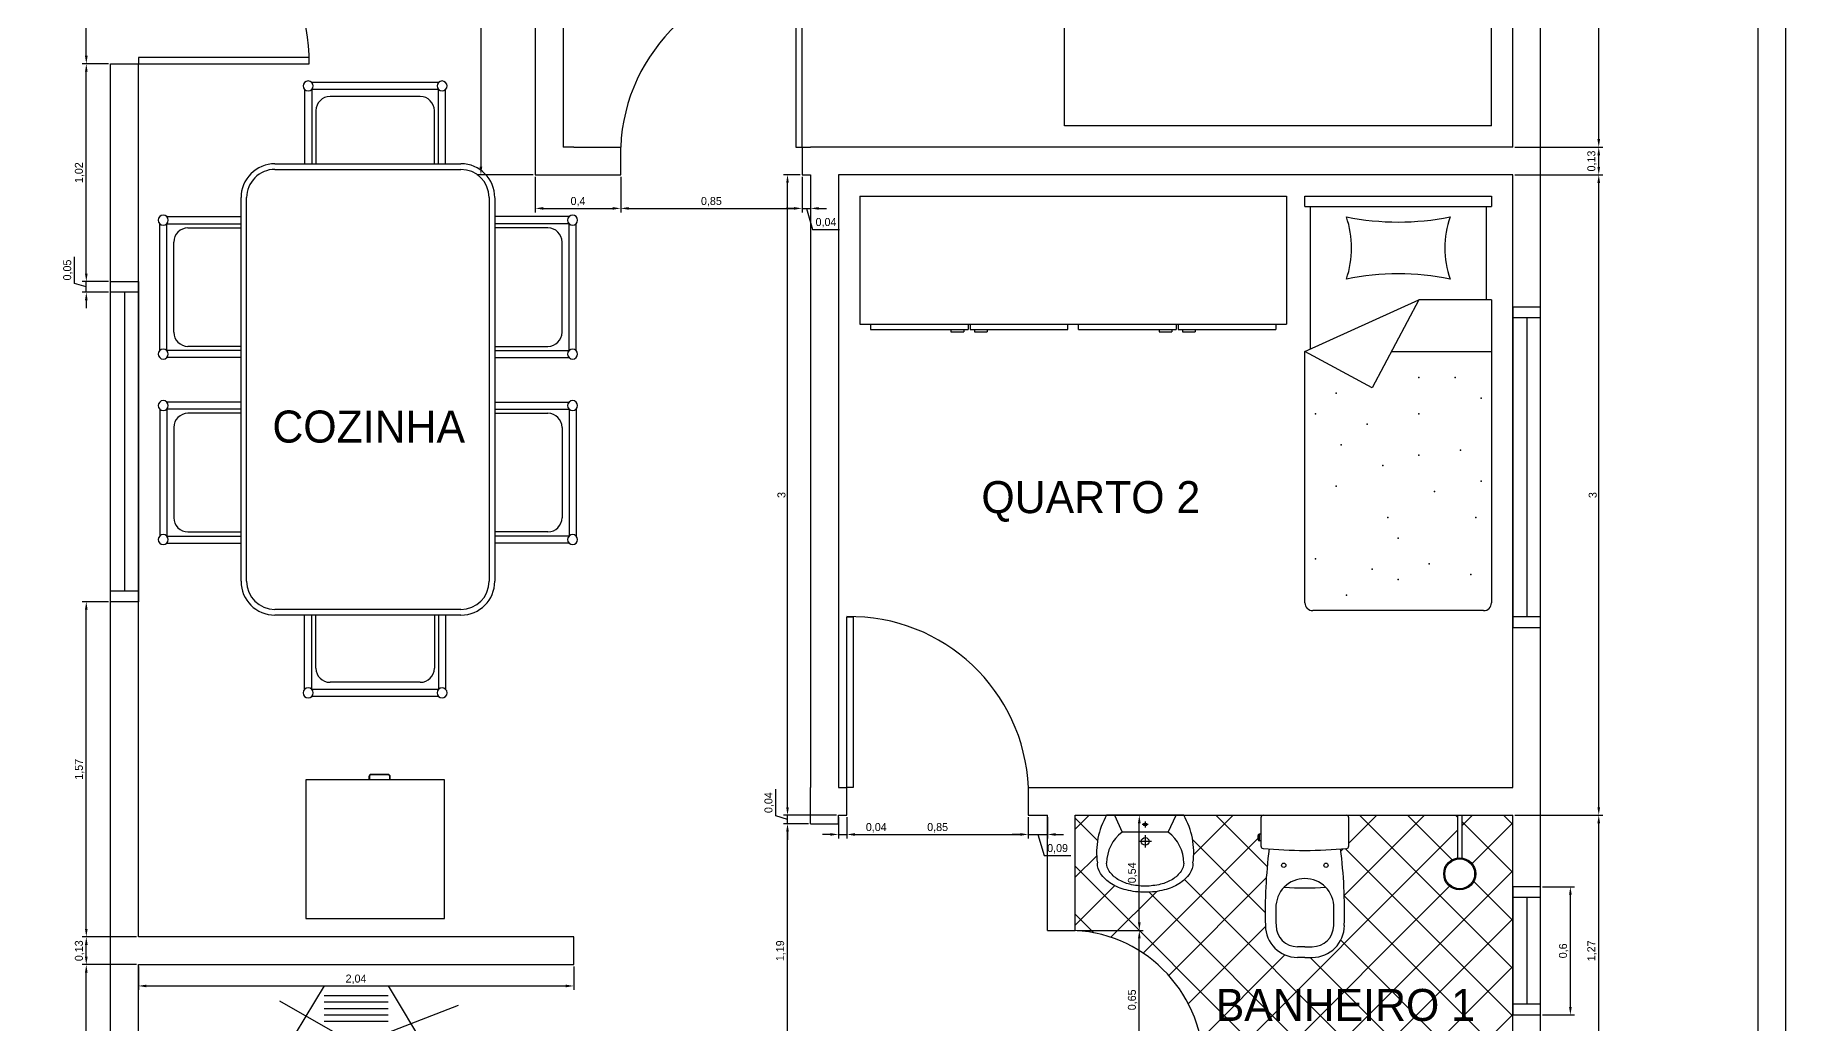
# Model space of a CAD drawing. Header units: millimetres. Extents: x 10 to 172, y 10 to 32.
# Drawn here: x 14.3 to 22.5, y 18.48 to 23.11 of the extents above; entities that cross this region are included whole.
import ezdxf

# ---------------------------------------------------------------- set-up
doc = ezdxf.new("R2010")
doc.units = ezdxf.units.MM
for name, color, linetype in [('Cotas', 30, 'Continuous'), ('Janelas e Portas', 6, 'Continuous'), ('Moveis e Auto.', 4, 'Continuous'), ('Paredes', 7, 'Continuous'), ('Pisos', 2, 'Continuous'), ('Terreno', 1, 'Continuous'), ('Texto', 7, 'Continuous')]:
    doc.layers.add(name, color=color, linetype=linetype)
doc.styles.add('texto', font='')
doc.styles.get('texto').set_extended_font_data('Century Gothic')
doc.dimstyles.new('ISO-25', dxfattribs={"dimscale": 0.015, "dimtxt": 2.5, "dimasz": 2.5, "dimexe": 1.25, "dimexo": 0.625, "dimtad": 1, "dimtxsty": 'Standard', "dimcen": 2.5, "dimadec": 0, "dimazin": 0, "dimtfac": 1, "dimtmove": 0, "dimatfit": 3, "dimfxl": 1, "dimarcsym": 0})

# ---------------------------------------------------------------- blocks, each defined once
blk = doc.blocks.new('Cama_solt_5')
for p, q in [((-0.4369, -0.0485), (-0.4369, 0)), ((-0.4369, 0), (0.4369, 0)), ((-0.4369, -0.0485), (0.4369, -0.0485)), ((-0.4126, -0.0485), (-0.4126, -0.7171)), ((0.4126, -0.0485), (0.4126, -0.4854)), ((0.4369, 0), (0.4369, -0.0485)), ((-0.4369, -0.7281), (0.0971, -0.4854)), ((0.0971, -0.4854), (-0.1213, -0.898)), ((0.4369, -0.4854), (0.0971, -0.4854)), ((0.4369, -0.4854), (0.4369, -1.9052)), ((-0.4369, -1.9052), (-0.4369, -0.7281)), ((-0.1213, -0.898), (-0.4369, -0.7281)), ((-0.0314, -0.7281), (0.4369, -0.7281)), ((0.4004, -1.9416), (-0.4004, -1.9416))]:
    blk.add_line(p, q)
for centre, radius, start, end in [((-0.6674, -0.2427), 0.449, 341.07536, 18.92464), ((0, 1.1043), 1.2256, 258.57881, 281.42119), ((0.6674, -0.2427), 0.449, 161.07536, 198.92464), ((0, -1.5897), 1.2256, 78.57881, 101.42119), ((-0.4004, -1.9052), 0.0364, 180, 270), ((0.4004, -1.9052), 0.0364, 270, 0)]:
    blk.add_arc(centre, radius, start, end)
for p in [(0.0971, -0.8494), (0.267, -0.8494), (-0.2912, -0.9222), (0.3883, -0.9465), (-0.3883, -1.0193), (0.0971, -1.0193), (-0.1456, -1.0679), (-0.267, -1.1649), (0.0971, -1.2135), (0.2912, -1.1892), (-0.0728, -1.262), (-0.2912, -1.3591), (0.1699, -1.3834), (0.3883, -1.3348), (-0.0485, -1.5047), (0.364, -1.5047), (0, -1.6018), (-0.3883, -1.6989), (-0.1213, -1.7474), (0, -1.7959), (0.1456, -1.7231), (0.3398, -1.7717), (-0.2427, -1.8688)]:
    blk.add_point(p)
blk = doc.blocks.new('vs_cx_pl')
for p, q in [((0, -0.195), (0, 0.195)), ((0.01, 0.205), (0.1459, 0.205)), ((0.6163, 0), (0.6163, 0.035)), ((0.6163, 0), (0.6163, -0.035)), ((0.6663, 0), (0.6663, 0.035)), ((0.6663, 0), (0.6663, -0.035)), ((0.1459, -0.205), (0.01, -0.205)), ((0.0895, -0.205), (0.0895, -0.2144)), ((0.0895, -0.2144), (0.1194, -0.2144)), ((0.1144, -0.2194), (0.0945, -0.2194)), ((0.1194, -0.205), (0.1194, -0.2144))]:
    blk.add_line(p, q)
for centre in [(0.2346, 0.0989), (0.2346, -0.0989)]:
    blk.add_circle(centre, 0.01)
for centre, radius, start, end in [((0.01, 0.195), 0.01, 90, 180), ((0.1459, 0.195), 0.01, 5.31889, 90), ((-1.9486, 0), 2.1136, 354.68111, 5.31889), ((0.4499, -2.1461), 2.332, 88.36738, 97.18306), ((0.5163, 0.035), 0.15, 0, 90), ((0.4326, 0), 0.1359, 89.27438, 180), ((-0.9226, 0), 1.2634, 355.61006, 4.38994), ((0.4098, -5.8173), 5.9533, 88.98774, 89.78139), ((0.5163, 0.035), 0.1, 0, 90), ((0.4326, 0), 0.1359, 180, 270.72562), ((0.5163, -0.035), 0.1, 270, 0), ((0.5163, -0.035), 0.15, 270, 0), ((0.4098, 5.8173), 5.9533, 270.21861, 271.01226), ((0.01, -0.195), 0.01, 180, 270), ((0.0945, -0.2144), 0.005, 180, 270), ((0.1144, -0.2144), 0.005, 270, 0), ((0.1459, -0.195), 0.01, 270, 354.68111), ((0.4499, 2.1461), 2.332, 262.81694, 271.63262)]:
    blk.add_arc(centre, radius, start, end)
blk = doc.blocks.new('vaso_top_2')
blk.add_blockref('vs_cx_pl', (0, 0))
blk = doc.blocks.new('CHUVEIRO')
for p, q in [((0, 0.02), (0.2006, 0.02)), ((0, 0), (0.2006, 0))]:
    blk.add_line(p, q)
for radius in [0.075, 0.07]:
    blk.add_circle((0.2749, 0.01), radius)
blk = doc.blocks.new('LAVATORIO')
for p, q in [((0, 0.1806), (0, -0.1806)), ((0.0795, 0.1084), (0, 0.1445)), ((0.0795, 0.1084), (0.0795, -0.1084)), ((0.0433, 0.0144), (0.0433, -0.0144)), ((0.1228, 0.0289), (0.1228, -0.0289)), ((0.0289, 0), (0.0578, 0)), ((0.0939, 0), (0.1517, 0)), ((0, -0.1445), (0.0795, -0.1084))]:
    blk.add_line(p, q)
for points in [[(0.224, 0.224, -0.149682), (0.2725, 0.2091, -0.107064), (0.321, 0.1584, -0.075451), (0.3501, 0.0896, -0.062235), (0.3612, 0, -0.062235)], [(0.224, 0.1806, -0.152216), (0.2621, 0.1687, -0.106943), (0.3006, 0.1277, -0.074343), (0.3235, 0.0724, -0.060974), (0.3323, 0, -0.060974), (0.3235, -0.0724, -0.074343), (0.3006, -0.1277, -0.106943), (0.2621, -0.1687, -0.152216), (0.224, -0.1806, -0.152216)], [(0.3612, 0, -0.062235), (0.3501, -0.0896, -0.075451), (0.321, -0.1584, -0.107064), (0.2725, -0.2091, -0.149682), (0.224, -0.224, -0.149682)]]:
    blk.add_lwpolyline(points, format="xyb")
for centre, radius in [((0.0433, 0), 0.00722), ((0.1228, 0), 0.0181)]:
    blk.add_circle(centre, radius)
for centre, radius, start, end in [((0.1744, -0.1203), 0.3478, 81.81044, 120.09769), ((0.224, 0), 0.1806, 90, 143.1301), ((0.224, 0), 0.1806, 216.8699, 270), ((0.1744, 0.1203), 0.3478, 239.90231, 278.18956)]:
    blk.add_arc(centre, radius, start, end)
blk = doc.blocks.new('TV')
at = {"ltscale": 0.01}
for p, q in [((-0.15, 0), (-0.33, -0.3)), ((-0.15, 0), (0.15, 0)), ((0.15, 0), (0.33, -0.3)), ((0, -0.2754), (-0.3577, -0.0708)), ((-0.15, -0.045), (0.15, -0.045)), ((-0.15, -0.075), (0.15, -0.075)), ((-0.15, -0.105), (0.15, -0.105)), ((-0.15, -0.135), (0.15, -0.135)), ((0, -0.2754), (0.4794, -0.0899)), ((-0.15, -0.165), (0.15, -0.165)), ((-0.375, -0.6), (-0.375, -0.3)), ((-0.375, -0.3), (0.375, -0.3)), ((0.375, -0.3), (0.375, -0.6)), ((0.375, -0.57), (-0.375, -0.57)), ((0.375, -0.6), (-0.375, -0.6))]:
    blk.add_line(p, q, dxfattribs=at)
blk.add_circle((0, -0.2754), 0.015, dxfattribs=at)
blk.add_arc((0, 1.3688), 1.9988, 260.06052, 279.93948, dxfattribs=at)
blk = doc.blocks.new('Mesa_6')
for p, q in [((-0.7871, 0.9077), (-0.7871, 0.5598)), ((-0.1595, 0.9408), (-0.7541, 0.9408)), ((-0.1595, 0.9077), (-0.7541, 0.9077)), ((-0.7541, 0.9077), (-0.7541, 0.5598)), ((-0.1595, 0.5598), (-0.1595, 0.9077)), ((-0.1264, 0.5598), (-0.1264, 0.9077)), ((0.0815, 0.5598), (0.0815, 0.9077)), ((0.1146, 0.9408), (0.7092, 0.9408)), ((0.1146, 0.9077), (0.7092, 0.9077)), ((0.1146, 0.5598), (0.1146, 0.9077)), ((0.7092, 0.9077), (0.7092, 0.5598)), ((0.7422, 0.9077), (0.7422, 0.5598)), ((-0.2453, 0.8747), (-0.6682, 0.8747)), ((0.2005, 0.8747), (0.6233, 0.8747)), ((-0.7342, 0.8086), (-0.7342, 0.5598)), ((-0.1793, 0.5598), (-0.1793, 0.8086)), ((0.1344, 0.5598), (0.1344, 0.8086)), ((0.6893, 0.8086), (0.6893, 0.5598)), ((-0.9659, 0.5598), (-0.8433, 0.5598)), ((-0.9659, 0.5334), (0.8311, 0.5334)), ((-0.8433, 0.5598), (-0.2091, 0.5598)), ((-0.2091, 0.5598), (0.0742, 0.5598)), ((0.0742, 0.5598), (0.7085, 0.5598)), ((0.7085, 0.5598), (0.8311, 0.5598)), ((-1.1244, 0.2823), (-1.1244, 0.4012)), ((-1.098, -0.4709), (-1.098, 0.4012)), ((0.9633, 0.4012), (0.9633, -0.4709)), ((0.9897, 0.4012), (0.9897, 0.2823)), ((-1.4724, 0.2616), (-1.1244, 0.2616)), ((-1.1244, -0.3519), (-1.1244, 0.2823)), ((0.9897, 0.2823), (0.9897, -0.3519)), ((1.3377, 0.2616), (0.9897, 0.2616)), ((-1.5054, -0.366), (-1.5054, 0.2286)), ((-1.4724, -0.366), (-1.4724, 0.2286)), ((-1.4724, 0.2286), (-1.1244, 0.2286)), ((-1.3733, 0.2088), (-1.1244, 0.2088)), ((1.3377, 0.2286), (0.9897, 0.2286)), ((1.2386, 0.2088), (0.9897, 0.2088)), ((1.3377, -0.366), (1.3377, 0.2286)), ((1.3707, -0.366), (1.3707, 0.2286)), ((-1.4394, -0.2801), (-1.4394, 0.1427)), ((1.3046, -0.2801), (1.3046, 0.1427)), ((-1.1244, -0.366), (-1.4724, -0.366)), ((-1.1244, -0.3991), (-1.4724, -0.3991)), ((-1.1244, -0.3462), (-1.3733, -0.3462)), ((-1.1244, -0.4709), (-1.1244, -0.3519)), ((0.9897, -0.3462), (1.2386, -0.3462)), ((0.9897, -0.3519), (0.9897, -0.4709)), ((0.9897, -0.366), (1.3377, -0.366)), ((0.9897, -0.3991), (1.3377, -0.3991)), ((0.8311, -0.603), (-0.9659, -0.603)), ((-0.8433, -0.6294), (-0.9659, -0.6294)), ((-0.2091, -0.6294), (-0.8433, -0.6294)), ((-0.7871, -0.9774), (-0.7871, -0.6294)), ((-0.7541, -0.9774), (-0.7541, -0.6294)), ((-0.7342, -0.8783), (-0.7342, -0.6294)), ((0.0742, -0.6294), (-0.2091, -0.6294)), ((-0.1793, -0.6294), (-0.1793, -0.8783)), ((-0.1595, -0.6294), (-0.1595, -0.9774)), ((-0.1264, -0.6294), (-0.1264, -0.9774)), ((0.7085, -0.6294), (0.0742, -0.6294)), ((0.0815, -0.6294), (0.0815, -0.9774)), ((0.1146, -0.6294), (0.1146, -0.9774)), ((0.1344, -0.6294), (0.1344, -0.8783)), ((0.6893, -0.8783), (0.6893, -0.6294)), ((0.831, -0.6294), (0.7085, -0.6294)), ((0.7092, -0.9774), (0.7092, -0.6294)), ((0.7422, -0.9774), (0.7422, -0.6294)), ((-0.1595, -0.9774), (-0.7541, -0.9774)), ((-0.2453, -0.9444), (-0.6682, -0.9444)), ((0.1146, -0.9774), (0.7092, -0.9774)), ((0.2005, -0.9444), (0.6233, -0.9444)), ((-0.1595, -1.0104), (-0.7541, -1.0104)), ((0.1146, -1.0104), (0.7092, -1.0104))]:
    blk.add_line(p, q)
for centre, radius, start, end in [((-0.7706, 0.9243), 0.0234, 45, 225), ((-0.7706, 0.9243), 0.0234, 225, 45), ((-0.1429, 0.9243), 0.0234, 135, 315), ((-0.1429, 0.9243), 0.0234, 315, 135), ((0.0981, 0.9243), 0.0234, 45, 225), ((0.0981, 0.9243), 0.0234, 225, 45), ((0.7257, 0.9243), 0.0234, 135, 315), ((0.7257, 0.9243), 0.0234, 315, 135), ((-0.6682, 0.8086), 0.0661, 90, 180), ((-0.2453, 0.8086), 0.0661, 0, 90), ((0.2005, 0.8086), 0.0661, 90, 180), ((0.6233, 0.8086), 0.0661, 0, 90), ((-0.9659, 0.4012), 0.1586, 90, 180), ((-0.9659, 0.4012), 0.1321, 90, 180), ((0.8311, 0.4012), 0.1586, 360, 90), ((0.8311, 0.4012), 0.1321, 360, 90), ((-1.4889, 0.2451), 0.0234, 45, 225), ((-1.4889, 0.2451), 0.0234, 225, 45), ((1.3542, 0.2451), 0.0234, 135, 315), ((1.3542, 0.2451), 0.0234, 315, 135), ((-1.3733, 0.1427), 0.0661, 90, 180), ((1.2386, 0.1427), 0.0661, 0, 90), ((-1.3733, -0.2801), 0.0661, 180, 270), ((1.2386, -0.2801), 0.0661, 270, 0), ((-1.4889, -0.3825), 0.0234, 135, 315), ((-1.4889, -0.3825), 0.0234, 315, 135), ((1.3542, -0.3825), 0.0234, 45, 225), ((1.3542, -0.3825), 0.0234, 225, 45), ((-0.9659, -0.4709), 0.1586, 180, 270), ((-0.9659, -0.4709), 0.1321, 180, 270), ((0.8311, -0.4709), 0.1586, 270, 360), ((0.8311, -0.4709), 0.1321, 270, 360), ((-0.6682, -0.8783), 0.0661, 180, 270), ((-0.2453, -0.8783), 0.0661, 270, 0), ((0.2005, -0.8783), 0.0661, 180, 270), ((0.6233, -0.8783), 0.0661, 270, 0), ((-0.7706, -0.9939), 0.0234, 135, 315), ((-0.7706, -0.9939), 0.0234, 315, 135), ((-0.1429, -0.9939), 0.0234, 45, 225), ((-0.1429, -0.9939), 0.0234, 225, 45), ((0.0981, -0.9939), 0.0234, 135, 315), ((0.0981, -0.9939), 0.0234, 315, 135), ((0.7257, -0.9939), 0.0234, 45, 225), ((0.7257, -0.9939), 0.0234, 225, 45)]:
    blk.add_arc(centre, radius, start, end)
blk = doc.blocks.new('Armario')
for p, q in [((-0.0178, -0.0215), (-0.0178, -0.6215)), ((-0.0178, -0.0215), (1.9822, -0.0215)), ((1.9822, -0.0215), (1.9822, -0.6215)), ((-0.0178, -0.6215), (1.9822, -0.6215)), ((0.0322, -0.6215), (0.0322, -0.6465)), ((0.0322, -0.6465), (0.4897, -0.6465)), ((0.4097, -0.6465), (0.4097, -0.6565)), ((0.4697, -0.6465), (0.4697, -0.6565)), ((0.4897, -0.6215), (0.4897, -0.6465)), ((0.4997, -0.6215), (0.4997, -0.6465)), ((0.4997, -0.6465), (0.9572, -0.6465)), ((0.5197, -0.6465), (0.5197, -0.6565)), ((0.5797, -0.6465), (0.5797, -0.6565)), ((0.9572, -0.6465), (0.9572, -0.6215)), ((1.0072, -0.6465), (1.0072, -0.6215)), ((1.0072, -0.6465), (1.4647, -0.6465)), ((1.3847, -0.6465), (1.3847, -0.6565)), ((1.4447, -0.6465), (1.4447, -0.6565)), ((1.4647, -0.6215), (1.4647, -0.6465)), ((1.4747, -0.6215), (1.4747, -0.6465)), ((1.4747, -0.6465), (1.9322, -0.6465)), ((1.4947, -0.6465), (1.4947, -0.6565)), ((1.5547, -0.6465), (1.5547, -0.6565)), ((1.9322, -0.6215), (1.9322, -0.6465)), ((0.4097, -0.6565), (0.4697, -0.6565)), ((0.5197, -0.6565), (0.5797, -0.6565)), ((1.3847, -0.6565), (1.4447, -0.6565)), ((1.4947, -0.6565), (1.5547, -0.6565))]:
    blk.add_line(p, q)
blk = doc.blocks.new('*D28')
at = {"layer": 'Cotas', "color": 0, "lineweight": -2, "transparency": 16777216}
for p, q in [((21.2294, 19.4595), (21.6415, 19.4595)), ((21.6227, 18.227), (21.6227, 19.422)), ((21.2294, 18.1895), (21.6415, 18.1895))]:
    blk.add_line(p, q, dxfattribs=at)
at = {"layer": 'Cotas', "color": 0, "transparency": 16777216}
for points in [[(21.6165, 19.422), (21.629, 19.422), (21.6227, 19.4595)], [(21.6165, 18.227), (21.629, 18.227), (21.6227, 18.1895)]]:
    blk.add_solid(points, dxfattribs=at)
at = {"layer": 'Cotas', "color": 0, "transparency": 16777216, "insert": (21.5915, 18.8245), "char_height": 0.0375, "attachment_point": 5, "rotation": 90}
blk.add_mtext('1,27', dxfattribs=at)
blk = doc.blocks.new('*D29')
at = {"layer": 'Cotas', "color": 0, "lineweight": -2, "transparency": 16777216}
for p, q in [((21.2294, 22.4595), (21.6415, 22.4595)), ((21.6227, 19.497), (21.6227, 22.422)), ((21.2294, 19.4595), (21.6415, 19.4595))]:
    blk.add_line(p, q, dxfattribs=at)
at = {"layer": 'Cotas', "color": 0, "transparency": 16777216}
for points in [[(21.6165, 22.422), (21.629, 22.422), (21.6227, 22.4595)], [(21.6165, 19.497), (21.629, 19.497), (21.6227, 19.4595)]]:
    blk.add_solid(points, dxfattribs=at)
at = {"layer": 'Cotas', "color": 0, "transparency": 16777216, "insert": (21.5946, 20.9595), "char_height": 0.0375, "attachment_point": 5, "rotation": 90}
blk.add_mtext('3', dxfattribs=at)
blk = doc.blocks.new('*D30')
at = {"layer": 'Cotas', "color": 0, "lineweight": -2, "transparency": 16777216}
for p, q in [((21.2294, 22.5895), (21.6415, 22.5895)), ((21.6227, 22.497), (21.6227, 22.552)), ((21.2294, 22.4595), (21.6415, 22.4595))]:
    blk.add_line(p, q, dxfattribs=at)
at = {"layer": 'Cotas', "color": 0, "transparency": 16777216}
for points in [[(21.6165, 22.552), (21.629, 22.552), (21.6227, 22.5895)], [(21.6165, 22.497), (21.629, 22.497), (21.6227, 22.4595)]]:
    blk.add_solid(points, dxfattribs=at)
at = {"layer": 'Cotas', "color": 0, "transparency": 16777216, "insert": (21.5915, 22.5245), "char_height": 0.0375, "attachment_point": 5, "rotation": 90}
blk.add_mtext('0,13', dxfattribs=at)
blk = doc.blocks.new('*D31')
at = {"layer": 'Cotas', "color": 0, "lineweight": -2, "transparency": 16777216}
for p, q in [((21.2294, 25.7595), (21.6415, 25.7595)), ((21.6227, 22.627), (21.6227, 25.722)), ((21.2294, 22.5895), (21.6415, 22.5895))]:
    blk.add_line(p, q, dxfattribs=at)
at = {"layer": 'Cotas', "color": 0, "transparency": 16777216}
for points in [[(21.6165, 25.722), (21.629, 25.722), (21.6227, 25.7595)], [(21.6165, 22.627), (21.629, 22.627), (21.6227, 22.5895)]]:
    blk.add_solid(points, dxfattribs=at)
at = {"layer": 'Cotas', "color": 0, "transparency": 16777216, "insert": (21.5915, 24.1745), "char_height": 0.0375, "attachment_point": 5, "rotation": 90}
blk.add_mtext('3,17', dxfattribs=at)
blk = doc.blocks.new('*D33')
at = {"layer": 'Cotas', "color": 0, "lineweight": -2, "transparency": 16777216}
for p, q in [((21.3594, 19.1245), (21.5086, 19.1245)), ((21.4898, 18.562), (21.4898, 19.087)), ((21.3594, 18.5245), (21.5086, 18.5245))]:
    blk.add_line(p, q, dxfattribs=at)
at = {"layer": 'Cotas', "color": 0, "transparency": 16777216}
for points in [[(21.4836, 19.087), (21.4961, 19.087), (21.4898, 19.1245)], [(21.4836, 18.562), (21.4961, 18.562), (21.4898, 18.5245)]]:
    blk.add_solid(points, dxfattribs=at)
at = {"layer": 'Cotas', "color": 0, "transparency": 16777216, "insert": (21.4586, 18.8245), "char_height": 0.0375, "attachment_point": 5, "rotation": 90}
blk.add_mtext('0,6', dxfattribs=at)
blk = doc.blocks.new('*D51')
at = {"layer": 'Cotas', "color": 0, "lineweight": -2, "transparency": 16777216}
for p, q in [((16.6306, 25.76), (16.3663, 25.76)), ((16.385, 25.7225), (16.385, 22.4975)), ((16.6306, 22.46), (16.3663, 22.46))]:
    blk.add_line(p, q, dxfattribs=at)
at = {"layer": 'Cotas', "color": 0, "transparency": 16777216}
for points in [[(16.3788, 25.7225), (16.3913, 25.7225), (16.385, 25.76)], [(16.3788, 22.4975), (16.3913, 22.4975), (16.385, 22.46)]]:
    blk.add_solid(points, dxfattribs=at)
at = {"layer": 'Cotas', "color": 0, "transparency": 16777216, "insert": (16.3538, 24.11), "char_height": 0.0375, "attachment_point": 5, "rotation": 90}
blk.add_mtext('3,3', dxfattribs=at)
blk = doc.blocks.new('*D52')
at = {"layer": 'Cotas', "color": 0, "lineweight": -2, "transparency": 16777216}
for p, q in [((16.64, 22.4506), (16.64, 22.2839)), ((17.04, 22.4506), (17.04, 22.2839)), ((16.6775, 22.3027), (17.0025, 22.3027))]:
    blk.add_line(p, q, dxfattribs=at)
at = {"layer": 'Cotas', "color": 0, "transparency": 16777216}
for points in [[(16.6775, 22.3089), (16.6775, 22.2964), (16.64, 22.3027)], [(17.0025, 22.3089), (17.0025, 22.2964), (17.04, 22.3027)]]:
    blk.add_solid(points, dxfattribs=at)
at = {"layer": 'Cotas', "color": 0, "transparency": 16777216, "insert": (16.84, 22.3339), "char_height": 0.0375, "attachment_point": 5}
blk.add_mtext('0,4', dxfattribs=at)
blk = doc.blocks.new('*D53')
at = {"layer": 'Cotas', "color": 0, "lineweight": -2, "transparency": 16777216}
for p, q in [((17.04, 22.4506), (17.04, 22.2839)), ((17.89, 22.4506), (17.89, 22.2839)), ((17.0775, 22.3027), (17.8525, 22.3027))]:
    blk.add_line(p, q, dxfattribs=at)
at = {"layer": 'Cotas', "color": 0, "transparency": 16777216}
for points in [[(17.0775, 22.3089), (17.0775, 22.2964), (17.04, 22.3027)], [(17.8525, 22.3089), (17.8525, 22.2964), (17.89, 22.3027)]]:
    blk.add_solid(points, dxfattribs=at)
at = {"layer": 'Cotas', "color": 0, "transparency": 16777216, "insert": (17.465, 22.3339), "char_height": 0.0375, "attachment_point": 5}
blk.add_mtext('0,85', dxfattribs=at)
blk = doc.blocks.new('*D54')
at = {"layer": 'Cotas', "color": 0, "lineweight": -2, "transparency": 16777216}
for p, q in [((17.89, 22.4506), (17.89, 22.2839)), ((17.93, 22.4506), (17.93, 22.2839)), ((17.8525, 22.3027), (17.815, 22.3027)), ((17.89, 22.3027), (17.93, 22.3027)), ((17.89, 22.3027), (17.93, 22.3027)), ((17.91, 22.3027), (17.9395, 22.2042)), ((17.9675, 22.3027), (18.005, 22.3027)), ((17.9395, 22.2042), (18.0645, 22.2042))]:
    blk.add_line(p, q, dxfattribs=at)
at = {"layer": 'Cotas', "color": 0, "transparency": 16777216}
for points in [[(17.8525, 22.3089), (17.8525, 22.2964), (17.89, 22.3027)], [(17.9675, 22.3089), (17.9675, 22.2964), (17.93, 22.3027)]]:
    blk.add_solid(points, dxfattribs=at)
at = {"layer": 'Cotas', "color": 0, "transparency": 16777216, "insert": (18.002, 22.2355), "char_height": 0.0375, "attachment_point": 5}
blk.add_mtext('0,04', dxfattribs=at)
blk = doc.blocks.new('*D55')
at = {"layer": 'Cotas', "color": 0, "lineweight": -2, "transparency": 16777216}
for p, q in [((14.78, 18.7506), (14.78, 18.6412)), ((16.82, 18.7506), (16.82, 18.6412)), ((14.8175, 18.66), (16.7825, 18.66))]:
    blk.add_line(p, q, dxfattribs=at)
at = {"layer": 'Cotas', "color": 0, "transparency": 16777216}
for points in [[(14.8175, 18.6662), (14.8175, 18.6537), (14.78, 18.66)], [(16.7825, 18.6662), (16.7825, 18.6537), (16.82, 18.66)]]:
    blk.add_solid(points, dxfattribs=at)
at = {"layer": 'Cotas', "color": 0, "transparency": 16777216, "insert": (15.8, 18.6912), "char_height": 0.0375, "attachment_point": 5}
blk.add_mtext('2,04', dxfattribs=at)
blk = doc.blocks.new('*D58')
at = {"layer": 'Cotas', "color": 0, "lineweight": -2, "transparency": 16777216}
for p, q in [((14.7706, 18.76), (14.5173, 18.76)), ((14.5361, 16.0975), (14.5361, 18.7225)), ((14.6406, 16.06), (14.5173, 16.06))]:
    blk.add_line(p, q, dxfattribs=at)
at = {"layer": 'Cotas', "color": 0, "transparency": 16777216}
for points in [[(14.5298, 18.7225), (14.5423, 18.7225), (14.5361, 18.76)], [(14.5298, 16.0975), (14.5423, 16.0975), (14.5361, 16.06)]]:
    blk.add_solid(points, dxfattribs=at)
at = {"layer": 'Cotas', "color": 0, "transparency": 16777216, "insert": (14.5048, 17.41), "char_height": 0.0375, "attachment_point": 5, "rotation": 90}
blk.add_mtext('2,7', dxfattribs=at)
blk = doc.blocks.new('*D59')
at = {"layer": 'Cotas', "color": 0, "lineweight": -2, "transparency": 16777216}
for p, q in [((14.7706, 18.89), (14.5173, 18.89)), ((14.5361, 18.7975), (14.5361, 18.8525)), ((14.7706, 18.76), (14.5173, 18.76))]:
    blk.add_line(p, q, dxfattribs=at)
at = {"layer": 'Cotas', "color": 0, "transparency": 16777216}
for points in [[(14.5298, 18.8525), (14.5423, 18.8525), (14.5361, 18.89)], [(14.5298, 18.7975), (14.5423, 18.7975), (14.5361, 18.76)]]:
    blk.add_solid(points, dxfattribs=at)
at = {"layer": 'Cotas', "color": 0, "transparency": 16777216, "insert": (14.5048, 18.825), "char_height": 0.0375, "attachment_point": 5, "rotation": 90}
blk.add_mtext('0,13', dxfattribs=at)
blk = doc.blocks.new('*D60')
at = {"layer": 'Cotas', "color": 0, "lineweight": -2, "transparency": 16777216}
for p, q in [((14.6406, 20.46), (14.5173, 20.46)), ((14.5361, 18.9275), (14.5361, 20.4225)), ((14.7706, 18.89), (14.5173, 18.89))]:
    blk.add_line(p, q, dxfattribs=at)
at = {"layer": 'Cotas', "color": 0, "transparency": 16777216}
for points in [[(14.5298, 20.4225), (14.5423, 20.4225), (14.5361, 20.46)], [(14.5298, 18.9275), (14.5423, 18.9275), (14.5361, 18.89)]]:
    blk.add_solid(points, dxfattribs=at)
at = {"layer": 'Cotas', "color": 0, "transparency": 16777216, "insert": (14.5048, 19.675), "char_height": 0.0375, "attachment_point": 5, "rotation": 90}
blk.add_mtext('1,57', dxfattribs=at)
blk = doc.blocks.new('*D61')
at = {"layer": 'Cotas', "color": 0, "lineweight": -2, "transparency": 16777216}
for p, q in [((14.4814, 21.9514), (14.4814, 22.0764)), ((14.5361, 21.9975), (14.5361, 22.035)), ((14.5361, 21.935), (14.4814, 21.9514)), ((14.6406, 21.96), (14.5173, 21.96)), ((14.6406, 21.91), (14.5173, 21.91)), ((14.5361, 21.91), (14.5361, 21.96)), ((14.5361, 21.91), (14.5361, 21.96)), ((14.5361, 21.8725), (14.5361, 21.835))]:
    blk.add_line(p, q, dxfattribs=at)
at = {"layer": 'Cotas', "color": 0, "transparency": 16777216}
for points in [[(14.5298, 21.9975), (14.5423, 21.9975), (14.5361, 21.96)], [(14.5298, 21.8725), (14.5423, 21.8725), (14.5361, 21.91)]]:
    blk.add_solid(points, dxfattribs=at)
at = {"layer": 'Cotas', "color": 0, "transparency": 16777216, "insert": (14.4501, 22.0139), "char_height": 0.0375, "attachment_point": 5, "rotation": 90}
blk.add_mtext('0,05', dxfattribs=at)
blk = doc.blocks.new('*D62')
at = {"layer": 'Cotas', "color": 0, "lineweight": -2, "transparency": 16777216}
for p, q in [((14.6406, 22.98), (14.5173, 22.98)), ((14.5361, 21.9975), (14.5361, 22.9425)), ((14.6406, 21.96), (14.5173, 21.96))]:
    blk.add_line(p, q, dxfattribs=at)
at = {"layer": 'Cotas', "color": 0, "transparency": 16777216}
for points in [[(14.5298, 22.9425), (14.5423, 22.9425), (14.5361, 22.98)], [(14.5298, 21.9975), (14.5423, 21.9975), (14.5361, 21.96)]]:
    blk.add_solid(points, dxfattribs=at)
at = {"layer": 'Cotas', "color": 0, "transparency": 16777216, "insert": (14.5048, 22.47), "char_height": 0.0375, "attachment_point": 5, "rotation": 90}
blk.add_mtext('1,02', dxfattribs=at)
blk = doc.blocks.new('*D63')
at = {"layer": 'Cotas', "color": 0, "lineweight": -2, "transparency": 16777216}
for p, q in [((14.6406, 23.83), (14.5173, 23.83)), ((14.5361, 23.0175), (14.5361, 23.7925)), ((14.6406, 22.98), (14.5173, 22.98))]:
    blk.add_line(p, q, dxfattribs=at)
at = {"layer": 'Cotas', "color": 0, "transparency": 16777216}
for points in [[(14.5298, 23.7925), (14.5423, 23.7925), (14.5361, 23.83)], [(14.5298, 23.0175), (14.5423, 23.0175), (14.5361, 22.98)]]:
    blk.add_solid(points, dxfattribs=at)
at = {"layer": 'Cotas', "color": 0, "transparency": 16777216, "insert": (14.5048, 23.405), "char_height": 0.0375, "attachment_point": 5, "rotation": 90}
blk.add_mtext('0,85', dxfattribs=at)
blk = doc.blocks.new('*D69')
at = {"layer": 'Cotas', "color": 0, "lineweight": -2, "transparency": 16777216}
for p, q in [((19.1794, 18.92), (19.4887, 18.92)), ((19.47, 18.3075), (19.47, 18.8825)), ((19.1794, 18.27), (19.4887, 18.27))]:
    blk.add_line(p, q, dxfattribs=at)
at = {"layer": 'Cotas', "color": 0, "transparency": 16777216}
for points in [[(19.4637, 18.8825), (19.4762, 18.8825), (19.47, 18.92)], [(19.4637, 18.3075), (19.4762, 18.3075), (19.47, 18.27)]]:
    blk.add_solid(points, dxfattribs=at)
at = {"layer": 'Cotas', "color": 0, "transparency": 16777216, "insert": (19.4387, 18.595), "char_height": 0.0375, "attachment_point": 5, "rotation": 90}
blk.add_mtext('0,65', dxfattribs=at)
blk = doc.blocks.new('*D70')
at = {"layer": 'Cotas', "color": 0, "lineweight": -2, "transparency": 16777216}
for p, q in [((19.1794, 19.46), (19.4887, 19.46)), ((19.47, 18.9575), (19.47, 19.4225)), ((19.1794, 18.92), (19.4887, 18.92))]:
    blk.add_line(p, q, dxfattribs=at)
at = {"layer": 'Cotas', "color": 0, "transparency": 16777216}
for points in [[(19.4637, 19.4225), (19.4762, 19.4225), (19.47, 19.46)], [(19.4637, 18.9575), (19.4762, 18.9575), (19.47, 18.92)]]:
    blk.add_solid(points, dxfattribs=at)
at = {"layer": 'Cotas', "color": 0, "transparency": 16777216, "insert": (19.4387, 19.19), "char_height": 0.0375, "attachment_point": 5, "rotation": 90}
blk.add_mtext('0,54', dxfattribs=at)
blk = doc.blocks.new('*D71')
at = {"layer": 'Cotas', "color": 0, "lineweight": -2, "transparency": 16777216}
for p, q in [((18.06, 19.4506), (18.06, 19.351)), ((18.1, 19.4506), (18.1, 19.351)), ((18.0225, 19.3697), (17.985, 19.3697)), ((18.06, 19.3697), (18.1, 19.3697)), ((18.1375, 19.3697), (18.3, 19.3697))]:
    blk.add_line(p, q, dxfattribs=at)
at = {"layer": 'Cotas', "color": 0, "transparency": 16777216}
for points in [[(18.0225, 19.376), (18.0225, 19.3635), (18.06, 19.3697)], [(18.1375, 19.376), (18.1375, 19.3635), (18.1, 19.3697)]]:
    blk.add_solid(points, dxfattribs=at)
at = {"layer": 'Cotas', "color": 0, "transparency": 16777216, "insert": (18.2375, 19.401), "char_height": 0.0375, "attachment_point": 5}
blk.add_mtext('0,04', dxfattribs=at)
blk = doc.blocks.new('*D72')
at = {"layer": 'Cotas', "color": 0, "lineweight": -2, "transparency": 16777216}
for p, q in [((18.1, 19.4506), (18.1, 19.351)), ((18.95, 19.4506), (18.95, 19.351)), ((18.1375, 19.3697), (18.9125, 19.3697))]:
    blk.add_line(p, q, dxfattribs=at)
at = {"layer": 'Cotas', "color": 0, "transparency": 16777216}
for points in [[(18.1375, 19.376), (18.1375, 19.3635), (18.1, 19.3697)], [(18.9125, 19.376), (18.9125, 19.3635), (18.95, 19.3697)]]:
    blk.add_solid(points, dxfattribs=at)
at = {"layer": 'Cotas', "color": 0, "transparency": 16777216, "insert": (18.525, 19.401), "char_height": 0.0375, "attachment_point": 5}
blk.add_mtext('0,85', dxfattribs=at)
blk = doc.blocks.new('*D73')
at = {"layer": 'Cotas', "color": 0, "lineweight": -2, "transparency": 16777216}
for p, q in [((18.95, 19.4506), (18.95, 19.351)), ((19.04, 19.4506), (19.04, 19.351)), ((18.9125, 19.3697), (18.875, 19.3697)), ((18.95, 19.3697), (19.04, 19.3697)), ((18.95, 19.3697), (19.04, 19.3697)), ((18.995, 19.3697), (19.0245, 19.2713)), ((19.0775, 19.3697), (19.115, 19.3697)), ((19.0245, 19.2713), (19.1495, 19.2713))]:
    blk.add_line(p, q, dxfattribs=at)
at = {"layer": 'Cotas', "color": 0, "transparency": 16777216}
for points in [[(18.9125, 19.376), (18.9125, 19.3635), (18.95, 19.3697)], [(19.0775, 19.376), (19.0775, 19.3635), (19.04, 19.3697)]]:
    blk.add_solid(points, dxfattribs=at)
at = {"layer": 'Cotas', "color": 0, "transparency": 16777216, "insert": (19.087, 19.3026), "char_height": 0.0375, "attachment_point": 5}
blk.add_mtext('0,09', dxfattribs=at)
blk = doc.blocks.new('*D78')
at = {"layer": 'Cotas', "color": 0, "lineweight": -2, "transparency": 16777216}
for p, q in [((17.9206, 19.42), (17.8029, 19.42)), ((17.8216, 18.2675), (17.8216, 19.3825)), ((17.9006, 18.23), (17.8029, 18.23))]:
    blk.add_line(p, q, dxfattribs=at)
at = {"layer": 'Cotas', "color": 0, "transparency": 16777216}
for points in [[(17.8154, 19.3825), (17.8279, 19.3825), (17.8216, 19.42)], [(17.8154, 18.2675), (17.8279, 18.2675), (17.8216, 18.23)]]:
    blk.add_solid(points, dxfattribs=at)
at = {"layer": 'Cotas', "color": 0, "transparency": 16777216, "insert": (17.7904, 18.825), "char_height": 0.0375, "attachment_point": 5, "rotation": 90}
blk.add_mtext('1,19', dxfattribs=at)
blk = doc.blocks.new('*D79')
at = {"layer": 'Cotas', "color": 0, "lineweight": -2, "transparency": 16777216}
for p, q in [((17.7669, 19.4564), (17.7669, 19.5814)), ((17.8216, 19.4975), (17.8216, 19.535)), ((17.8216, 19.44), (17.7669, 19.4564)), ((18.0506, 19.46), (17.8029, 19.46)), ((17.8216, 19.42), (17.8216, 19.46)), ((17.8216, 19.42), (17.8216, 19.46)), ((17.9206, 19.42), (17.8029, 19.42)), ((17.8216, 19.3825), (17.8216, 19.345))]:
    blk.add_line(p, q, dxfattribs=at)
at = {"layer": 'Cotas', "color": 0, "transparency": 16777216}
for points in [[(17.8154, 19.4975), (17.8279, 19.4975), (17.8216, 19.46)], [(17.8154, 19.3825), (17.8279, 19.3825), (17.8216, 19.42)]]:
    blk.add_solid(points, dxfattribs=at)
at = {"layer": 'Cotas', "color": 0, "transparency": 16777216, "insert": (17.7357, 19.5189), "char_height": 0.0375, "attachment_point": 5, "rotation": 90}
blk.add_mtext('0,04', dxfattribs=at)
blk = doc.blocks.new('*D80')
at = {"layer": 'Cotas', "color": 0, "lineweight": -2, "transparency": 16777216}
for p, q in [((17.8806, 22.46), (17.8029, 22.46)), ((17.8216, 19.4975), (17.8216, 22.4225)), ((18.0506, 19.46), (17.8029, 19.46))]:
    blk.add_line(p, q, dxfattribs=at)
at = {"layer": 'Cotas', "color": 0, "transparency": 16777216}
for points in [[(17.8154, 22.4225), (17.8279, 22.4225), (17.8216, 22.46)], [(17.8154, 19.4975), (17.8279, 19.4975), (17.8216, 19.46)]]:
    blk.add_solid(points, dxfattribs=at)
at = {"layer": 'Cotas', "color": 0, "transparency": 16777216, "insert": (17.7935, 20.96), "char_height": 0.0375, "attachment_point": 5, "rotation": 90}
blk.add_mtext('3', dxfattribs=at)

msp = doc.modelspace()

# ---------------------------------------------------------------- hatches: boundary and pattern name
at = {"layer": 'Pisos'}
h = msp.add_hatch(dxfattribs=at)
h.set_pattern_fill('ANSI37', color=256, scale=0.05)
h.paths.add_polyline_path([(21.22, 19.46), (20.9813, 19.46), (20.9813, 19.2594, -0.375565), (21.0463, 19.1851, -1), (20.8963, 19.1851, -0.375565), (20.9613, 19.2594), (20.9613, 19.46), (20.4407, 19.46, -0.414214), (20.4507, 19.45), (20.4507, 19.3141, -0.387278), (20.4416, 19.3041, -0.003358), (20.4133, 19.3017, -0.038485), (20.4307, 18.9437, -0.414214), (20.2807, 18.7937), (20.2457, 18.7937), (20.2107, 18.7937, -0.414214), (20.0607, 18.9437, -0.038485), (20.078, 19.3017, -0.003358), (20.0497, 19.3041, -0.387278), (20.0407, 19.3141), (20.0407, 19.3406), (20.0262, 19.3406), (20.0262, 19.3705), (20.0407, 19.3705), (20.0407, 19.46), (19.6782, 19.46, -0.16861), (19.7215, 19.2361, -0.149682), (19.7066, 19.1875, -0.107064), (19.6559, 19.139, -0.075451), (19.5871, 19.11, -0.062235), (19.4975, 19.0988, -0.062235), (19.4079, 19.11, -0.075451), (19.3392, 19.139, -0.107064), (19.2884, 19.1875, -0.149682), (19.2736, 19.2361, -0.16861), (19.3169, 19.46), (19.17, 19.46), (19.17, 18.92, -0.404644), (19.77, 18.27), (19.17, 18.27), (19.17, 18.19), (21.22, 18.19)])
h.paths.add_polyline_path([(12.36, 23.1), (12.36, 23.112), (11.7016, 23.112, -0.168597), (11.7449, 22.8881, -0.149682), (11.73, 22.8395, -0.107064), (11.6793, 22.791, -0.075451), (11.6105, 22.762, -0.062235), (11.5209, 22.7508, -0.062235), (11.4313, 22.762, -0.075451), (11.3625, 22.791, -0.107064), (11.3118, 22.8395, -0.149682), (11.2969, 22.8881, -0.168597), (11.3403, 23.112), (11.2064, 23.112, -0.426837), (11.2168, 23.102), (11.2168, 22.9661, -0.387278), (11.2077, 22.9561, -0.003358), (11.1794, 22.9537, -0.038485), (11.1968, 22.5957, -0.414214), (11.0468, 22.4457), (11.0118, 22.4457), (10.9768, 22.4457, -0.414214), (10.8268, 22.5957, -0.038485), (10.8441, 22.9537, -0.003358), (10.8159, 22.9561, -0.387278), (10.8068, 22.9661), (10.8068, 22.9926), (10.7924, 22.9926), (10.7924, 23.0225), (10.8068, 23.0225), (10.8068, 23.112), (10.13, 23.112), (10.13, 22.13), (12.36, 22.13), (12.36, 22.25), (11.56, 22.25, -0.407)])

# ---------------------------------------------------------------- linework, layer by layer
at = {"layer": 'Janelas e Portas'}
for p, q in [((14.65, 20.46), (14.65, 21.96)), ((14.65, 21.96), (14.78, 21.96)), ((14.78, 21.91), (14.65, 21.91)), ((14.715, 21.91), (14.715, 20.51)), ((14.78, 21.96), (14.78, 20.46)), ((21.35, 21.84), (21.22, 21.84)), ((21.22, 21.84), (21.22, 20.34)), ((21.35, 20.34), (21.35, 21.84)), ((21.35, 21.79), (21.22, 21.79)), ((21.285, 21.79), (21.285, 20.39)), ((14.78, 20.51), (14.65, 20.51)), ((14.78, 20.46), (14.65, 20.46)), ((21.35, 20.39), (21.22, 20.39)), ((21.22, 20.34), (21.35, 20.34)), ((21.35, 19.125), (21.22, 19.125)), ((21.22, 19.125), (21.22, 19.075)), ((21.35, 19.075), (21.35, 19.125)), ((21.22, 19.075), (21.22, 18.525)), ((21.35, 19.075), (21.22, 19.075)), ((21.285, 19.075), (21.285, 18.575)), ((21.35, 18.525), (21.35, 19.075)), ((21.35, 18.575), (21.22, 18.575)), ((21.22, 18.525), (21.35, 18.525))]:
    msp.add_line(p, q, dxfattribs=at)
for points in [[(17.89, 22.59), (17.89, 23.39), (17.86, 23.39), (17.86, 22.59)], [(14.78, 22.98), (15.58, 22.98), (15.58, 23.01), (14.78, 23.01)], [(17.89, 22.59), (17.89, 22.59), (17.89, 22.59), (17.89, 22.59)], [(18.1, 19.59), (18.1, 20.39), (18.13, 20.39), (18.13, 19.59)]]:
    msp.add_lwpolyline(points, close=True, dxfattribs=at)
for centre, radius, start, end in [((14.7444, 22.995), 0.8358, 358.97161, 87.55698), ((17.875, 22.5544), 0.8358, 88.97161, 177.55698), ((18.115, 19.5544), 0.8358, 2.44302, 91.02839), ((19.1342, 18.285), 0.636, 358.64858, 86.7702)]:
    msp.add_arc(centre, radius, start, end, dxfattribs=at)
at = {"layer": 'Moveis e Auto.'}
for p, q in [((15.8604, 19.6408), (15.8604, 19.6262)), ((15.8624, 19.6408), (15.8624, 19.6262)), ((15.95, 19.6512), (15.8709, 19.6512)), ((15.95, 19.6492), (15.8709, 19.6492)), ((15.9584, 19.6262), (15.9584, 19.6408)), ((15.9604, 19.6262), (15.9604, 19.6408))]:
    msp.add_line(p, q, dxfattribs=at)
msp.add_lwpolyline([(15.5645, 18.9762), (16.2145, 18.9762), (16.2145, 19.6262), (15.5645, 19.6262)], close=True, dxfattribs=at)
for centre, radius, start, end in [((15.8709, 19.6408), 0.0105, 90, 180), ((15.8709, 19.6408), 0.00845, 90, 180), ((15.95, 19.6408), 0.0105, 0, 90), ((15.95, 19.6408), 0.00845, 0, 90)]:
    msp.add_arc(centre, radius, start, end, dxfattribs=at)
at = {"layer": 'Paredes'}
for p, q in [((21.35, 14.99), (21.35, 25.89)), ((16.64, 25.76), (16.64, 22.46)), ((16.77, 25.76), (16.77, 22.59)), ((21.22, 22.59), (21.22, 25.76)), ((14.65, 16.06), (14.65, 22.98)), ((14.65, 22.98), (14.78, 22.98)), ((14.78, 18.89), (14.78, 22.98)), ((16.82, 22.59), (16.77, 22.59)), ((16.82, 22.59), (17.04, 22.59)), ((17.04, 22.46), (17.04, 22.59)), ((17.89, 22.59), (17.93, 22.59)), ((17.89, 22.59), (17.89, 22.46)), ((21.22, 22.59), (17.93, 22.59)), ((16.64, 22.46), (16.82, 22.46)), ((16.82, 22.46), (17.04, 22.46)), ((17.89, 22.46), (17.93, 22.46)), ((17.93, 22.46), (17.93, 19.59)), ((21.22, 22.46), (18.06, 22.46)), ((18.06, 22.46), (18.06, 19.59)), ((21.22, 19.59), (21.22, 22.46)), ((17.93, 19.46), (17.93, 19.59)), ((18.06, 19.59), (18.1, 19.59)), ((18.1, 19.46), (18.1, 19.59)), ((18.95, 19.59), (19.04, 19.59)), ((18.95, 19.59), (18.95, 19.46)), ((19.04, 19.59), (19.17, 19.59)), ((19.17, 19.59), (21.22, 19.59)), ((17.93, 19.42), (17.93, 19.46)), ((18.06, 19.46), (18.1, 19.46)), ((18.06, 19.42), (18.06, 19.46)), ((18.95, 19.46), (19.04, 19.46)), ((19.04, 18.92), (19.04, 19.46)), ((19.17, 18.92), (19.17, 19.46)), ((19.17, 19.46), (21.22, 19.46)), ((21.22, 18.19), (21.22, 19.46)), ((17.93, 19.42), (18.06, 19.42)), ((16.82, 18.89), (14.78, 18.89)), ((16.82, 18.76), (16.82, 18.89)), ((19.04, 18.92), (19.17, 18.92)), ((14.78, 16.06), (14.78, 18.76)), ((14.78, 18.76), (16.82, 18.76))]:
    msp.add_line(p, q, dxfattribs=at)
at = {"layer": 'Terreno'}
for p, q in [((22.5, 10), (22.5, 32)), ((22.37, 10.13), (22.37, 31.87))]:
    msp.add_line(p, q, dxfattribs=at)

# ---------------------------------------------------------------- block references
at = {"layer": 'Moveis e Auto.'}
for name, p, rotation in [('Armario', (21.1022, 22.6686), 180), ('Mesa_6', (15.8208, 21.5219), 90), ('LAVATORIO', (19.4975, 19.46), 270), ('vaso_top_2', (20.2457, 19.46), 270), ('CHUVEIRO', (20.9613, 19.46), 270)]:
    msp.add_blockref(name, p, dxfattribs=dict(at, rotation=rotation))
for name, p in [('Armario', (18.1778, 22.3814)), ('Cama_solt_5', (20.6831, 22.36)), ('TV', (15.8, 18.66))]:
    msp.add_blockref(name, p, dxfattribs=at)

# ---------------------------------------------------------------- texts
at = {"layer": 'Texto', "char_height": 0.15, "attachment_point": 1, "style": 'texto'}
for s, insert in [('COZINHA', (15.4081, 21.3556)), ('QUARTO 2', (18.7301, 21.025)), ('BANHEIRO 1', (19.8278, 18.646))]:
    msp.add_mtext_dynamic_manual_height_columns(s, width=1.402724, gutter_width=0.75, heights=[0], dxfattribs=dict(at, insert=insert))

# ---------------------------------------------------------------- dimensions: what is measured, and where the dimension line sits
at = {"layer": 'Cotas'}
for base, p1, p2, picture, middle in [((16.385, 22.46), (16.64, 25.76), (16.64, 22.46), '*D51', (16.3538, 24.11)), ((21.4898, 19.1245), (21.35, 18.5245), (21.35, 19.1245), '*D33', (21.4586, 18.8245))]:
    dim = msp.add_linear_dim(base=base, p1=p1, p2=p2, angle=90, dimstyle='ISO-25', dxfattribs=at)
    dim.commit()
    dim.dimension.update_dxf_attribs({"geometry": picture, "text_midpoint": middle})
for base, p1, p2, picture, middle in [((21.6227, 25.7595), (21.22, 22.5895), (21.22, 25.7595), '*D31', (21.5915, 24.1745)), ((14.5361, 23.83), (14.65, 22.98), (14.65, 23.83), '*D63', (14.5048, 23.405)), ((14.5361, 22.98), (14.65, 21.96), (14.65, 22.98), '*D62', (14.5048, 22.47)), ((21.6227, 22.5895), (21.22, 22.4595), (21.22, 22.5895), '*D30', (21.5915, 22.5245)), ((17.8216, 22.46), (18.06, 19.46), (17.89, 22.46), '*D80', (17.7935, 20.96)), ((21.6227, 22.4595), (21.22, 19.4595), (21.22, 22.4595), '*D29', (21.5946, 20.9595)), ((14.5361, 21.96), (14.65, 21.91), (14.65, 21.96), '*D61', (14.4501, 21.9608)), ((14.5361, 20.46), (14.78, 18.89), (14.65, 20.46), '*D60', (14.5048, 19.675)), ((17.8216, 19.46), (17.93, 19.42), (18.06, 19.46), '*D79', (17.7357, 19.4658)), ((19.47, 19.46), (19.17, 18.92), (19.17, 19.46), '*D70', (19.4387, 19.19)), ((21.6227, 19.4595), (21.22, 18.1895), (21.22, 19.4595), '*D28', (21.5915, 18.8245)), ((17.8216, 19.42), (17.91, 18.23), (17.93, 19.42), '*D78', (17.7904, 18.825)), ((14.5361, 18.89), (14.78, 18.76), (14.78, 18.89), '*D59', (14.5048, 18.825)), ((19.47, 18.92), (19.17, 18.27), (19.17, 18.92), '*D69', (19.4387, 18.595)), ((14.5361, 18.76), (14.65, 16.06), (14.78, 18.76), '*D58', (14.5048, 17.41))]:
    dim = msp.add_linear_dim(base=base, p1=p1, p2=p2, angle=90, dimstyle='ISO-25', override={"dimtmove": 1}, dxfattribs=at)
    dim.commit()
    dim.dimension.update_dxf_attribs({"geometry": picture, "text_midpoint": middle})
for base, p1, p2, picture, middle in [((17.04, 22.3027), (16.64, 22.46), (17.04, 22.46), '*D52', (16.84, 22.3339)), ((18.1, 19.3697), (18.06, 19.46), (18.1, 19.46), '*D71', (18.2375, 19.401)), ((16.82, 18.66), (14.78, 18.76), (16.82, 18.76), '*D55', (15.8, 18.6912))]:
    dim = msp.add_linear_dim(base=base, p1=p1, p2=p2, dimstyle='ISO-25', dxfattribs=at)
    dim.commit()
    dim.dimension.update_dxf_attribs({"geometry": picture, "text_midpoint": middle})
for base, p1, p2, picture, middle in [((17.89, 22.3027), (17.04, 22.46), (17.89, 22.46), '*D53', (17.465, 22.3339)), ((17.93, 22.3027), (17.89, 22.46), (17.93, 22.46), '*D54', (17.9489, 22.2355)), ((18.95, 19.3697), (18.1, 19.46), (18.95, 19.46), '*D72', (18.525, 19.401)), ((19.04, 19.3697), (18.95, 19.46), (19.04, 19.46), '*D73', (19.0339, 19.3026))]:
    dim = msp.add_linear_dim(base=base, p1=p1, p2=p2, dimstyle='ISO-25', override={"dimtmove": 1}, dxfattribs=at)
    dim.commit()
    dim.dimension.update_dxf_attribs({"geometry": picture, "text_midpoint": middle})

doc.saveas('drawing.dxf')
